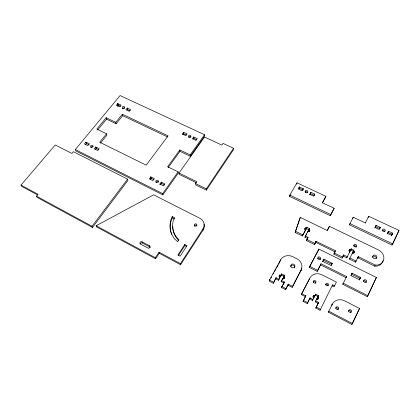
<?xml version="1.0" encoding="UTF-8"?>
<svg xmlns="http://www.w3.org/2000/svg" width="420" height="420" viewBox="0 0 420 420"><rect width="100%" height="100%" fill="white"/><g stroke="black" fill="none" stroke-linecap="round" stroke-linejoin="round"><path stroke-width="0.63" d="M353.483 251.381L350.647 249.895L350.128 251.108C347.466 251.234 350.999 247.453 349.33 250.667M331.606 264.18L323.605 260.327L323.92 258.998L322.639 261.781M318.308 303.424L315.236 301.88L315.667 300.925L318.754 302.431L315.761 308.033L320.035 310.264L332.577 284.839L332.934 284.923L332.425 286.02L334.026 286.834L336.399 282.088L322.035 274.832A9.408 8.395 25.8 0 0 309.86 277.988L301.261 294.619L305.623 296.751M334.945 251.837L315.704 242.361L314.512 244.577L306.5 240.629L308.17 237.374L307.844 237.337L307.466 238.492L304.925 237.242L308.096 230.969C309.493 233.41 310.711 227.435 309.267 231.173L308.464 230.79L309.556 228.517L308.873 229.698L306.663 228.622L306.947 227.225L305.939 229.556C303.544 229.766 306.301 225.724 305.172 229.131M316.213 241.4L315.877 241.28L315.551 242.639M318.029 298.499C319.263 295.643 318.796 300.2 317.173 298.064L318.134 296.494L315.431 295.234L315.767 294.016L314.47 296.667L313.64 296.231C315.157 293.008 311.22 297.685 314.108 297.224L312.527 300.473L309.514 298.856L307.272 303.597L303.056 301.392L305.918 295.669L305.308 296.672M233.562 148.271L233.489 149.651L206.341 190.155L195.573 184.858L195.505 183.561L196.77 181.708L179.041 173.024L204.53 137.041L221.855 145.1L223.031 143.383L233.562 148.271L206.315 188.869L206.341 190.155M314.286 195.284L310.621 193.704L310.826 192.213L309.776 194.854M284.109 283.054L281.484 287.537L285.605 289.685L288.335 284.004L288.204 285.269L292.168 287.322L301.082 270.076A9.167 8.232 19.5 0 0 296.819 258.725L292.772 256.688A9.135 8.216 18.8 0 0 280.728 259.744L269.446 280.124L269.215 281.148L273.289 283.269C273.714 283.621 276.927 274.334 275.919 278.906L278.528 280.256L280.035 277.027C277.211 277.463 281.143 272.701 279.846 276.034L280.649 276.455L281.736 273.777L281.631 275.074L284.109 276.166M193.924 138.511L193.678 136.909L193.678 138.537L193.872 138.332L196.539 139.734M186.354 134.962L183.771 133.754L183.566 132.143L183.55 133.802L182.847 134.768M153.815 179.65L151.158 178.322L150.833 176.804L150.927 178.374L150.155 179.429M269.635 280.403L269.866 279.373M325.894 196.324L322.376 202.729L334.142 208.262L330.325 215.744L289.511 196.371L289.8 195.101L296.987 182.837L325.894 196.324L322.544 202.918M296.672 184.139L296.987 182.837M273.289 283.269L275.93 277.94M280.728 259.744L278.911 263.629M299.213 188.359L299.418 186.858L298.951 188.391L299.135 188.165L302.836 189.919M278.528 280.256L280.035 277.027M279.116 276.969L279.872 275.058M302.72 189.961L303.261 188.654L302.117 190.806L298.153 188.947L299.313 187.121M302.778 190.186L303.119 188.9M280.649 276.455L281.668 274.092M283.826 282.907L281.143 281.61L282.66 278.381C284.03 280.964 285.348 274.895 284.083 278.219L283.258 277.804L284.445 275.142L283.909 276.244M305.288 228.044L304.437 229.262L305.55 229.73L305.188 230.906L302.379 235.993L295.15 232.433L300.295 217.376L327.212 230.543L329.401 226.338L378.189 249.785A9.361 7.907 26.7 0 1 383.838 259.019A9.361 7.907 26.7 0 1 376.079 265.156L375.26 265.062L358.244 256.604L355.572 262.148L349.409 259.119L352.627 252.698C354.023 255.229 355.346 249.202 353.603 252.798L352.769 252.394L353.981 250.105L353.141 251.26M282.377 279.41L282.66 278.381M300.295 217.376L295.15 232.433M284.282 275.436L284.135 276.491M281.484 287.537L284.303 281.888L283.762 282.97M284.167 278.455L284.456 277.421M283.846 283.206L284.183 282.203M391.325 235.657L392.107 234.292L387.98 232.47L388.574 231.079L387.14 233.909M285.605 289.685L288.267 284.324M314.144 195.358L314.758 194.03L313.63 196.208L309.624 194.329L310.769 192.481M314.228 195.557L314.612 194.282M302.379 235.993L305.55 229.73M375.674 226.69L376.173 225.272L375.023 227.519L379.25 229.525L380.431 227.383L380.116 227.236L379.433 228.459L375.443 226.464L374.876 227.913M305.939 229.556L306.8 227.498M383.061 260.579A9.324 7.88 26.8 0 1 375.412 266.228L374.598 266.133L357.751 257.723L357.609 258.006L358.197 256.909M351.692 274.307C350.501 274.37 353.356 271.404 351.692 274.307L360.15 278.387M307.724 232.139L308.096 230.969M309.351 231.383L309.776 230.228M350.831 250.136L351.246 248.777L350.128 251.108M306.5 240.629L307.928 237.552M349.865 249.585L350.679 249.995L351.151 249.076M292.168 287.322L301.082 270.076M332.425 286.02L332.084 285.847L332.671 285.075M343.298 256.111C342.148 256.132 344.852 253.129 343.298 256.111L346.762 257.812L349.97 251.402L348.81 250.919L349.629 249.648M313.64 296.231L313.325 296.021L312.974 297.108M309.829 299.066L310.096 297.843L309.577 299.135M323.605 260.327L323.337 260.106L323.369 260.389M324.051 259.24L331.989 263.183C332.918 262.93 331.196 266.18 330.876 265.351L322.618 261.392L323.815 259.298M314.512 244.577L315.961 241.495M315.788 242.576L316.197 241.437L335.48 250.735L333.827 254.105L342.053 258.158L343.586 255.071M288.204 285.269L287.899 285.065M309.309 267.409L318.88 249.076L376.404 277.463L367.904 295.675L367.258 296.646L342.778 284.298L346.621 276.591L321.043 263.807L317.205 271.394L309.309 267.409L318.88 249.076M305.519 227.987L306.301 228.375M306.663 228.622L306.406 228.407M330.325 215.744L334.142 208.262M281.631 275.074L281.411 274.827L281.389 275.137M310.994 192.428L314.533 194.087M310.621 193.704L310.396 193.762M279.505 275.909L279.846 276.034M329.401 226.338L327.458 230.312M303.056 301.392L305.755 295.974M317.205 271.394L321.043 263.807M307.272 303.597L309.981 298.169M313.394 296.294L313.808 295.323M312.527 300.473L312.947 299.512L310.233 298.106M313.688 298.19L314.108 297.224M314.47 296.667L315.609 294.32M334.756 251.911L335.244 250.798M331.506 264.259L332.01 263.146M332.078 263.408L331.118 265.424M392.726 243.894L392.007 245.028L349.435 224.816L349.97 223.624L392.726 243.894L399 230.422L368.702 216.29L365.332 223.041M352.706 218.463L353.252 217.25L365.374 222.952M316.391 299.591L316.827 298.631L317.825 299.329L317.935 299.003M317.819 296.415L318.518 295.439L317.173 298.064M317.882 296.693L318.37 295.738M317.951 303.293L318.418 302.306M315.761 308.033L318.486 302.584M392.007 245.028L399 230.422M367.258 296.646L376.404 277.463M351.923 324.445L359.588 308.485L344.71 300.877A9.781 8.678 32.8 0 0 332.304 304.175L328.33 312.149L351.923 324.445L358.696 309.997M391.781 234.255L392.763 233.053L391.718 235.373L387.471 233.399L387.602 233.126M342.053 258.158L342.573 257.061L334.315 252.998M359.216 280.019L360.696 277.274L359.83 278.308M360.512 277.546L359.489 279.788L350.894 275.504L351.083 275.237M320.035 310.264L320.486 309.341L316.197 307.099M350.983 275.32L352.023 273.32M346.762 257.812L347.303 256.72L343.822 255.008M349.424 252.515L349.97 251.402M368.099 217.508L368.702 216.29M354.27 251.906L353.913 252.992L353.603 252.798M315.236 301.88L316.827 298.631M349.409 259.119L349.965 258.027L356.149 261.067L355.572 262.148M352.065 253.806L352.627 252.698M317.704 299.56L318.56 297.775M353.803 250.362L353.33 251.281L354.197 251.648M352.769 252.394L353.446 251.454M333.827 254.105L334.934 252.152M349.435 224.816L353.252 217.25M193.851 137.099L197.274 138.569L196.035 140.422L192.36 138.789L193.636 137.146M301.261 294.619L309.461 279.017M164.288 184.884L161.464 183.33L160.508 184.795M161.6 183.54L161.264 182.028L161.369 183.593M346.621 276.591L346.07 277.631L320.607 264.884M332.304 304.175L331.8 305.119A9.739 8.647 32.9 0 1 332.372 304.148M342.778 284.298L343.319 283.285L367.904 295.675M183.771 133.754L183.55 133.802M328.33 312.149L328.818 311.231L352.522 323.568M183.661 132.332L187.047 133.786L185.792 135.623L182.18 134.032L183.44 132.379M357.845 257.948L358.433 256.851M375.443 226.748L376.089 225.556M151.158 178.322L150.927 178.374M150.916 177.009L154.408 178.605L152.996 180.637L149.289 178.841L150.691 177.061M304.925 237.242L306.789 233.84M270.869 278.166L271.488 277.048M273.037 274.25L273.656 273.131M274.27 272.013L276.129 268.658M276.748 267.54L278.292 264.747M283.258 277.804L283.747 276.917M380.189 227.477L379.738 228.643L379.454 228.422M308.464 230.79L308.957 229.908M281.143 281.61L282.067 279.956M289.511 196.371L290.488 194.702M387.98 232.139L388.442 231.352M127.727 109.657L127.27 108.019L127.727 109.657L130.074 110.754M391.928 234.486L392.595 233.299M98.821 149.725L96.317 148.481L95.776 146.905L96.096 148.528L95.293 149.52M96.317 148.481L96.096 148.528M120.551 106.281L118.225 105.194L117.815 103.551L118.015 105.236L117.264 106.145M118.225 105.194L118.015 105.236M374.598 266.133L375.26 265.062M89.072 144.869L86.525 143.441L85.564 144.664M86.599 143.635L85.979 142.054L86.373 143.682M180.458 263.65L203.059 228.821A8.668 7.707 -3.7 0 0 199.946 218.332L153.636 194.833L96.154 225.74L96.616 226.921L155.568 258.783L159.275 253.281L159.054 252.178L180.458 263.65L180.595 264.721L159.275 253.281M180.595 264.721L203.102 229.997A8.636 7.686 -3.7 0 0 203.989 224.149M184.79 244.451L177.886 254.966L180.169 256.184L187.058 245.642L184.79 244.451L184.905 245.584L178.379 255.544M358.969 309.419L359.588 308.485M155.568 258.783L155.332 257.696L159.054 252.178M380.09 227.267L376.315 225.498M190.26 156.251L204.535 136.127L204.498 134.71L120.11 95.555L75.332 149.552L75.842 150.922L162.866 194.891L162.666 193.62L178.112 171.869L167.643 166.745L179.812 149.935L190.171 154.886L190.26 156.251L179.939 151.316L179.812 149.935M190.171 154.886L204.498 134.71M162.866 194.891L178.248 173.197L178.112 171.869M160.151 184.763L160.015 183.897L161.17 182.291M305.666 295.738L301.628 293.638M168.194 167.559L179.939 151.316M127.57 179.146L127.895 180.448L92.51 227.441L92.033 226.259L127.57 179.146L73.374 151.699L71.92 153.452L55.235 144.979L21 185.105L21.73 186.391L37.58 194.964M95.666 147.152L94.217 148.827L97.708 150.507L99.178 148.601L95.891 147.1M115.794 122.325L106.176 117.721L96.842 129.04L106.523 133.76L99.682 142.202L146.202 165.186L168.089 135.859L122.367 114.219L115.794 122.325L116.141 123.758L122.687 115.668L122.367 114.219M127.181 108.224L125.869 109.788L129.313 111.316L130.646 109.604L127.428 108.197M100.495 143.099L106.911 135.166L106.523 133.76M85.911 142.296L84.452 143.955L87.906 145.619L89.392 143.729L86.137 142.244M117.679 103.772L116.33 105.299L119.737 106.817L121.07 105.089L117.889 103.724M97.666 129.964L106.559 119.159L106.176 117.721M92.51 227.441L37.17 197.442L36.493 196.182L38.041 194.308L21 185.105M275.656 278.675L275.678 278.969M160.015 183.897L159.805 184.123L163.59 185.855L164.939 183.887L161.401 182.238M183.677 133.565L183.603 132.615M299.539 187.068L303.035 188.706M388.673 231.294L392.49 233.084M122.687 115.668L167.664 136.983M289.8 195.101L330.776 214.526M308.842 229.614L309.645 229.997M106.559 119.159L116.141 123.758M307.031 227.441L309.251 228.517M351.388 249.013L353.703 250.142M295.475 231.263L302.731 234.833M196.25 182.721L179.172 174.347L179.041 173.024M305.288 236.082L307.844 237.337M195.505 183.561L206.315 188.869M306.873 239.479L314.916 243.437M352.264 273.262L360.413 277.31M309.703 266.343L317.63 270.338M75.332 149.552L162.666 193.62M283.542 276.769L284.377 277.19M332.918 285.012L334.53 285.826M317.609 297.098L318.47 297.533M172.2 216.573L174.584 217.796L173.57 219.833A22.979 20.428 -3.7 0 0 178.946 239.71L177.644 241.668L174.946 239.201A25.578 22.743 -3.7 0 1 172.2 216.573L172.363 217.781A25.478 22.68 -3.7 0 0 171.654 234.586M281.909 274.029L284.198 275.205M172.363 217.781L174.736 219.004M315.856 294.252L318.229 295.481M276.176 277.877L278.796 279.232M288.514 284.261L292.493 286.319M281.421 280.592L284.056 281.951M269.446 280.124L273.536 282.25M281.768 286.534L285.905 288.687M303.434 300.437L307.671 302.647M280.119 274.995L280.922 275.42M314.06 295.255L314.895 295.696M184.905 245.584L186.601 246.472M142.06 241.836L149.452 245.795A1.423 1.276 -14.7 0 1 149.872 247.543A1.423 1.276 -14.7 0 1 147.919 248.021L140.522 244.046A1.418 1.26 -15.6 0 1 140.112 242.309A1.418 1.26 -15.6 0 1 142.06 241.836L142.349 242.97L149.709 246.918A1.418 1.27 -14.7 0 1 150.197 247.385M96.154 225.74L155.332 257.696M36.493 196.182L92.033 226.259M149.452 245.795L149.709 246.918M203.059 228.821L203.102 229.997M301.592 268.039A9.13 8.206 19.7 0 1 300.725 271.131M290.53 266.5A2.1 1.885 19.7 0 1 293.223 265.22A2.1 1.885 19.7 0 1 294.436 267.939M122.624 108.628A1.234 0.961 -9.3 0 1 124.714 108.213M90.967 147.635A1.292 1.034 -14 0 1 92.998 146.748M188.706 137.167A1.265 1.029 -3.2 0 1 190.895 137.188M156.041 182.338A1.328 1.124 -8.5 0 1 158.482 182.091M194.345 226.18A1.297 1.155 -3.7 0 1 196.896 225.871M178.631 240.424A22.89 20.37 -3.7 0 1 172.783 226.28M140.18 244.078A1.412 1.255 -15.6 0 1 142.349 242.97M313.163 281.888A1.402 1.255 25.4 0 1 315.467 283.427M325.841 284.408A1.412 1.255 27.3 0 1 328.01 285.852M317.683 258.353A1.46 1.286 22.1 0 1 320.208 259.613M363.384 281.122A1.528 1.312 29.6 0 1 366.019 282.434M372.22 257.04A2.142 1.811 26.8 0 1 374.671 256.232A2.142 1.811 26.8 0 1 376.215 258.452M353.567 245.894A1.465 1.244 24 0 1 356.108 247.128M335.879 307.897A1.46 1.297 32.5 0 1 338.011 309.729M348.427 310.994A1.47 1.297 33.8 0 1 350.852 312.622M305.099 191.956A1.36 1.145 13.2 0 1 307.387 192.502M382.347 230.386A1.454 1.202 24.2 0 1 384.605 231.494M291.17 266.889A2.105 1.895 19.6 0 0 294.767 266.868A2.105 1.895 19.6 0 0 292.74 264.002A2.105 1.895 19.6 0 0 291.17 266.889M122.75 108.266A1.239 0.966 -9.2 0 0 124.682 107.441A1.239 0.966 -9.2 0 0 122.939 106.586A1.239 0.966 -9.2 0 0 122.75 108.266M189.016 137.167A1.27 1.034 -3.2 0 0 190.958 136.29A1.27 1.034 -3.2 0 0 189.095 135.377A1.27 1.034 -3.2 0 0 189.016 137.167M156.345 182.311A1.334 1.129 -8.5 0 0 158.403 181.356A1.334 1.129 -8.5 0 0 156.487 180.353A1.334 1.129 -8.5 0 0 156.345 182.311M91.319 147.284A1.297 1.034 -13.9 0 0 93.061 146.008A1.297 1.034 -13.9 0 0 90.998 145.514A1.297 1.034 -13.9 0 0 91.319 147.284M194.906 225.992A1.302 1.155 -3.7 0 0 196.87 224.978A1.302 1.155 -3.7 0 0 194.927 223.991A1.302 1.155 -3.7 0 0 194.906 225.992M325.82 284.855A1.418 1.26 27.1 0 0 328.193 285.421A1.418 1.26 27.1 0 0 327.338 283.258A1.418 1.26 27.1 0 0 325.82 284.855M313.504 282.424A1.407 1.26 25.3 0 0 315.893 282.413A1.407 1.26 25.3 0 0 314.512 280.487A1.407 1.26 25.3 0 0 313.504 282.424M318.04 258.851A1.47 1.292 22 0 0 320.528 258.841A1.47 1.292 22 0 0 319.079 256.872A1.47 1.292 22 0 0 318.04 258.851M363.809 281.426A1.533 1.318 29.4 0 0 366.361 282.03A1.533 1.318 29.4 0 0 365.374 279.736A1.533 1.318 29.4 0 0 363.809 281.426M372.881 257.381A2.152 1.817 26.7 0 0 376.472 258.211A2.152 1.817 26.7 0 0 375.055 255.05A2.152 1.817 26.7 0 0 372.881 257.381M354.118 246.32A1.47 1.25 23.9 0 0 356.585 246.304A1.47 1.25 23.9 0 0 355.084 244.382A1.47 1.25 23.9 0 0 354.118 246.32M335.916 308.485A1.465 1.302 32.4 0 0 338.347 309.083A1.465 1.302 32.4 0 0 337.454 306.826A1.465 1.302 32.4 0 0 335.916 308.485M348.805 311.383A1.475 1.302 33.6 0 0 351.246 311.987A1.475 1.302 33.6 0 0 350.327 309.719A1.475 1.302 33.6 0 0 348.805 311.383M382.746 230.906A1.46 1.208 24.1 0 0 385.187 230.937A1.46 1.208 24.1 0 0 383.696 229.042A1.46 1.208 24.1 0 0 382.746 230.906M305.566 192.318A1.365 1.15 13.2 0 0 307.786 191.825A1.365 1.15 13.2 0 0 306.028 190.381A1.365 1.15 13.2 0 0 305.566 192.318"/></g></svg>
